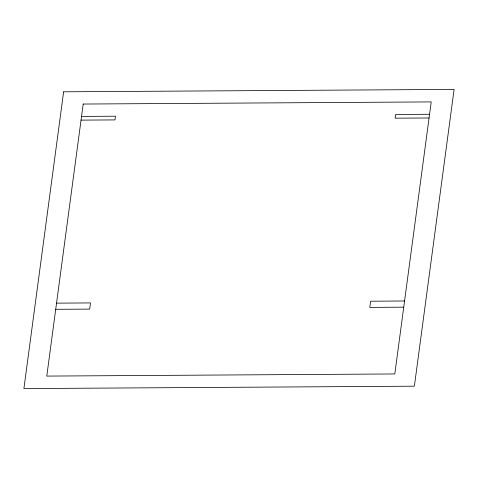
<?xml version="1.0" encoding="UTF-8"?>
<svg xmlns="http://www.w3.org/2000/svg" width="478" height="478" viewBox="0 0 478 478"><rect width="100%" height="100%" fill="white"/><g stroke="black" fill="none" stroke-linecap="round" stroke-linejoin="round"><path stroke-width="0.72" d="M81.541 116.411L115.491 116.202L114.995 119.912L81.045 120.121M429.567 114.272L395.617 114.481L395.115 118.191L429.071 117.982M56.541 303.136L90.497 302.927L89.667 309.105L55.717 309.314M404.573 300.997L370.617 301.206L369.793 307.39L403.743 307.181M63.628 91.806L23.9 388.584L414.372 386.194L454.1 89.416L63.628 91.806M83.196 104.043L46.778 376.09L394.804 373.957L431.222 101.91L83.196 104.043"/></g></svg>
